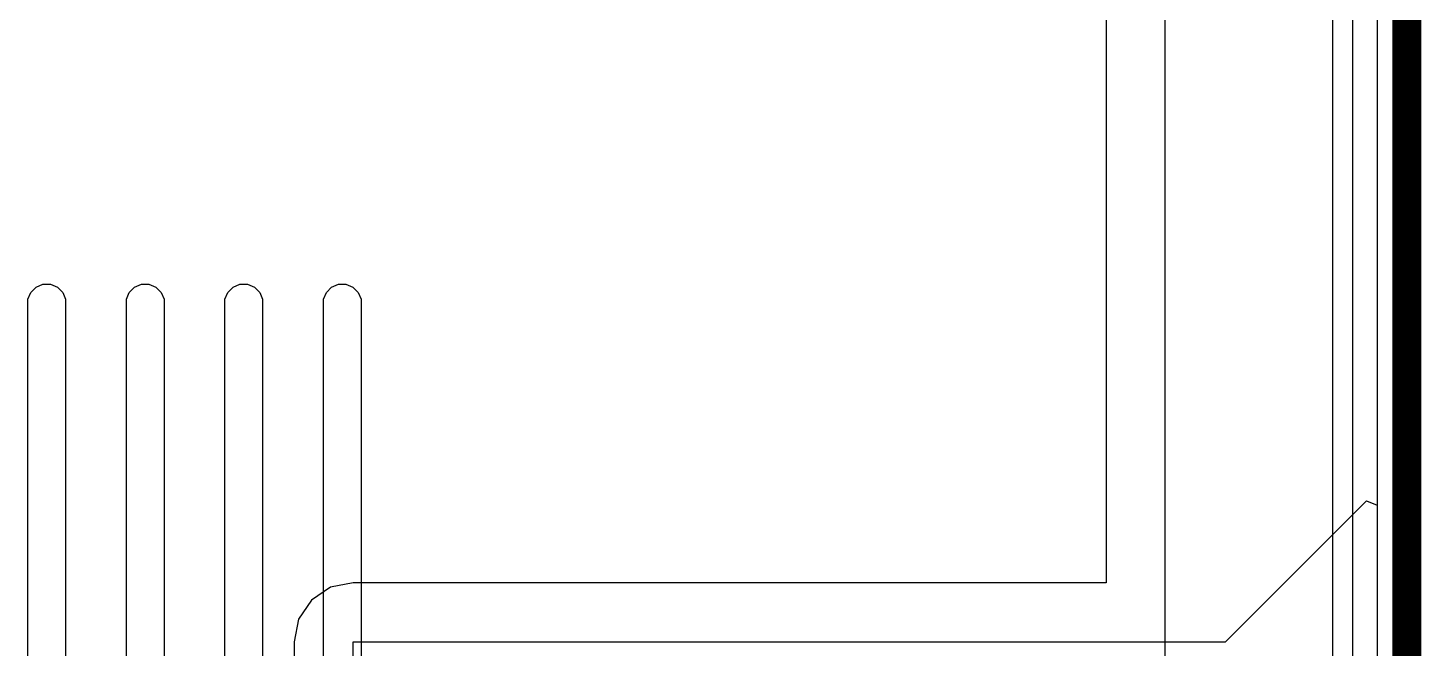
# Model space of a CAD drawing. Header units: inches. Extents: x -4 to 5258, y -4 to 5281.
# Drawn here: x 133.91 to 146.12, y 4.95 to 10.39 of the extents above; entities that cross this region are included whole.
import ezdxf

# ---------------------------------------------------------------- set-up
doc = ezdxf.new("R2010")
doc.units = ezdxf.units.IN
for name, color, linetype in [('Board Outline', 216, 'Continuous'), ('Bottom Layer', 5, 'Continuous'), ('Bottom Solder', 6, 'Continuous'), ('Layer 1', 16, 'Continuous'), ('Top Layer', 1, 'Continuous')]:
    doc.layers.add(name, color=color, linetype=linetype)

msp = doc.modelspace()

# ---------------------------------------------------------------- linework, layer by layer
at = {"layer": 'Board Outline'}
msp.add_lwpolyline([(145.991, -3.991, 0.254, 0.254, 0), (145.991, 106.009, 0.254, 0.254, 0)], format="xyseb", dxfattribs=at)
at = {"layer": 'Bottom Layer'}
msp.add_line((145.34, 51.36), (145.34, 3.655), dxfattribs=at)
at = {"layer": 'Bottom Solder'}
for p, q in [((133.906, 8.009), (133.931, 8.069)), ((133.931, 8.069), (133.977, 8.116)), ((133.977, 8.116), (134.038, 8.141)), ((134.038, 8.141), (134.071, 8.141)), ((134.071, 8.141), (134.104, 8.141)), ((134.104, 8.141), (134.164, 8.116)), ((134.164, 8.116), (134.211, 8.069)), ((134.211, 8.069), (134.236, 8.009)), ((134.769, 8.009), (134.794, 8.069)), ((134.794, 8.069), (134.841, 8.116)), ((134.841, 8.116), (134.902, 8.141)), ((134.902, 8.141), (134.934, 8.141)), ((134.934, 8.141), (134.967, 8.141)), ((134.967, 8.141), (135.028, 8.116)), ((135.028, 8.116), (135.074, 8.069)), ((135.074, 8.069), (135.099, 8.009)), ((135.633, 8.009), (135.658, 8.069)), ((135.658, 8.069), (135.704, 8.116)), ((135.704, 8.116), (135.765, 8.141)), ((135.765, 8.141), (135.798, 8.141)), ((135.798, 8.141), (135.831, 8.141)), ((135.831, 8.141), (135.891, 8.116)), ((135.891, 8.116), (135.938, 8.069)), ((135.938, 8.069), (135.963, 8.009)), ((136.496, 8.009), (136.522, 8.069)), ((136.522, 8.069), (136.568, 8.116)), ((136.568, 8.116), (136.629, 8.141)), ((136.629, 8.141), (136.662, 8.141)), ((136.662, 8.141), (136.694, 8.141)), ((136.694, 8.141), (136.755, 8.116)), ((136.755, 8.116), (136.802, 8.069)), ((136.802, 8.069), (136.827, 8.009)), ((133.906, 7.976), (133.906, 8.009)), ((133.906, 0.508), (133.906, 7.976)), ((134.236, 8.009), (134.236, 7.976)), ((134.236, 7.976), (134.236, 7.976)), ((134.236, 7.976), (134.236, 0.508)), ((134.769, 7.976), (134.769, 8.009)), ((134.769, 0.508), (134.769, 7.976)), ((135.099, 8.009), (135.099, 7.976)), ((135.099, 7.976), (135.099, 7.976)), ((135.099, 7.976), (135.099, 0.508)), ((135.633, 7.976), (135.633, 8.009)), ((135.633, 0.508), (135.633, 7.976)), ((135.963, 8.009), (135.963, 7.976)), ((135.963, 7.976), (135.963, 7.976)), ((135.963, 7.976), (135.963, 0.508)), ((136.496, 7.976), (136.496, 8.009)), ((136.496, 0.508), (136.496, 7.976)), ((136.827, 8.009), (136.827, 7.976)), ((136.827, 7.976), (136.827, 7.976)), ((136.827, 7.976), (136.827, 0.508))]:
    msp.add_line(p, q, dxfattribs=at)
at = {"layer": 'Layer 1'}
for p, q in [((145.732, 105.75), (145.732, -3.732)), ((143.874, -3.732), (143.874, 43.835)), ((143.356, 43.238), (143.356, 5.526)), ((144.402, 5.008), (145.638, 6.244)), ((145.638, 6.244), (145.732, 6.205)), ((145.732, 6.205), (145.732, -3.732)), ((136.757, 5.526), (136.559, 5.487)), ((143.356, 5.526), (136.757, 5.526)), ((136.391, 5.374), (136.278, 5.206)), ((136.559, 5.487), (136.391, 5.374)), ((136.278, 5.206), (136.239, 5.008)), ((136.239, 5.008), (136.239, -1.639)), ((136.757, -2.157), (136.757, 5.008)), ((136.757, 5.008), (144.402, 5.008))]:
    msp.add_line(p, q, dxfattribs=at)
at = {"layer": 'Top Layer'}
msp.add_line((145.515, 31.594), (145.515, 3.551), dxfattribs=at)

doc.saveas('drawing.dxf')
